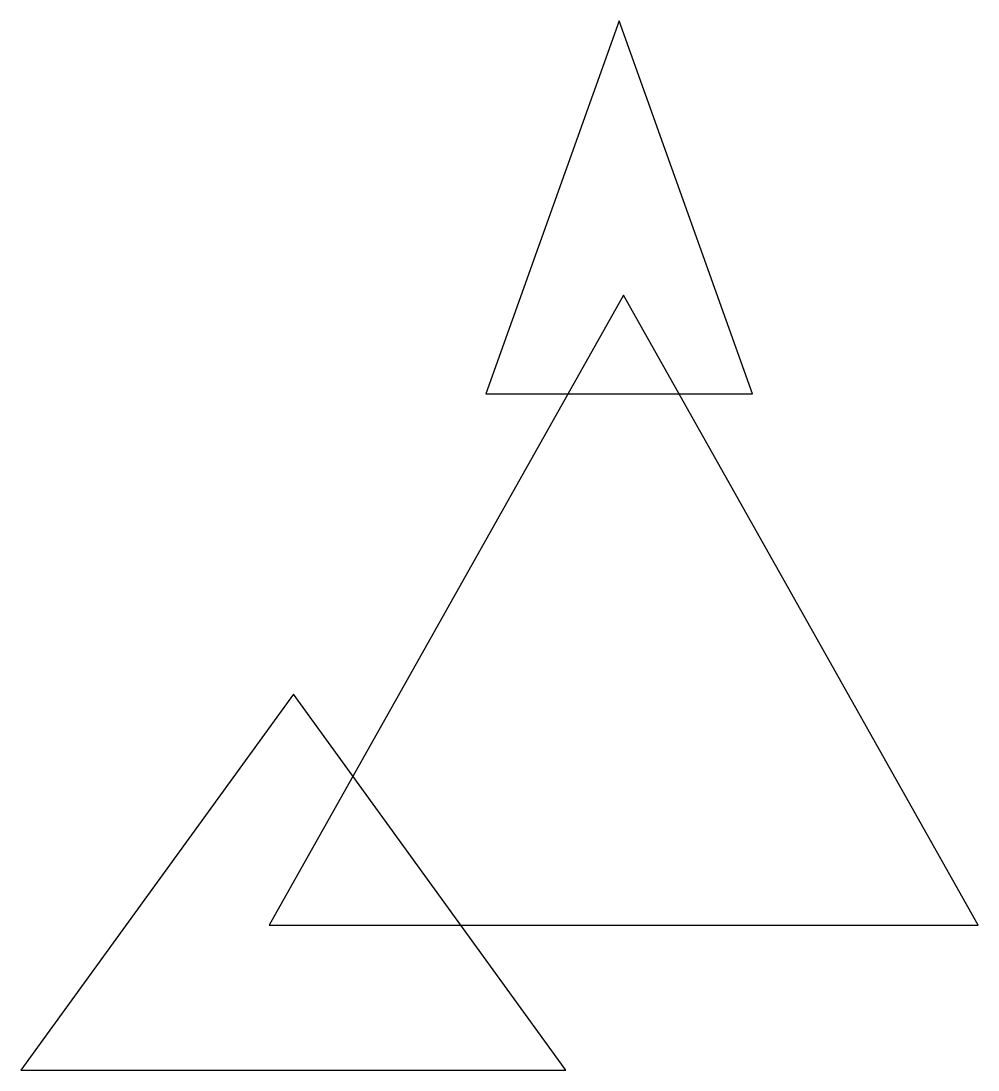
# Model space of a CAD drawing. Header units: millimetres. Extents: x 76 to 294, y 97 to 335.
import ezdxf

# ---------------------------------------------------------------- set-up
doc = ezdxf.new("R2010")
doc.units = ezdxf.units.MM

msp = doc.modelspace()

# ---------------------------------------------------------------- linework, layer by layer
at = {"layer": '', "color": 5, "linetype": 'Continuous'}
msp.add_lwpolyline([(242.31088, 250.625), (212, 335.375), (181.68912, 250.62498), (242.31088, 250.625)], close=True, dxfattribs=at)
at = {"layer": '', "color": 7, "linetype": 'Continuous'}
msp.add_lwpolyline([(293.54037, 129.75), (212.99998, 273), (132.45966, 129.74997), (293.54037, 129.75)], close=True, dxfattribs=at)
at = {"layer": '', "color": 1, "linetype": 'Continuous'}
msp.add_lwpolyline([(199.9093, 96.833656), (137.98848, 182.33365), (76.067673, 96.833633), (199.9093, 96.833656)], close=True, dxfattribs=at)

doc.saveas('drawing.dxf')
